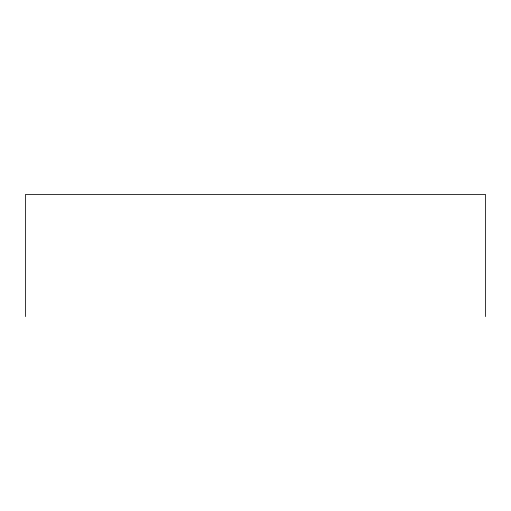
<?xml version="1.0" encoding="UTF-8"?>
<svg xmlns="http://www.w3.org/2000/svg" width="511" height="511" viewBox="0 0 511 511"><rect width="100%" height="100%" fill="white"/><g stroke="black" fill="none" stroke-linecap="round" stroke-linejoin="round"><path stroke-width="0.77" d="M485.45 316.59L485.45 194.41L25.55 194.41L25.55 316.59"/></g></svg>
